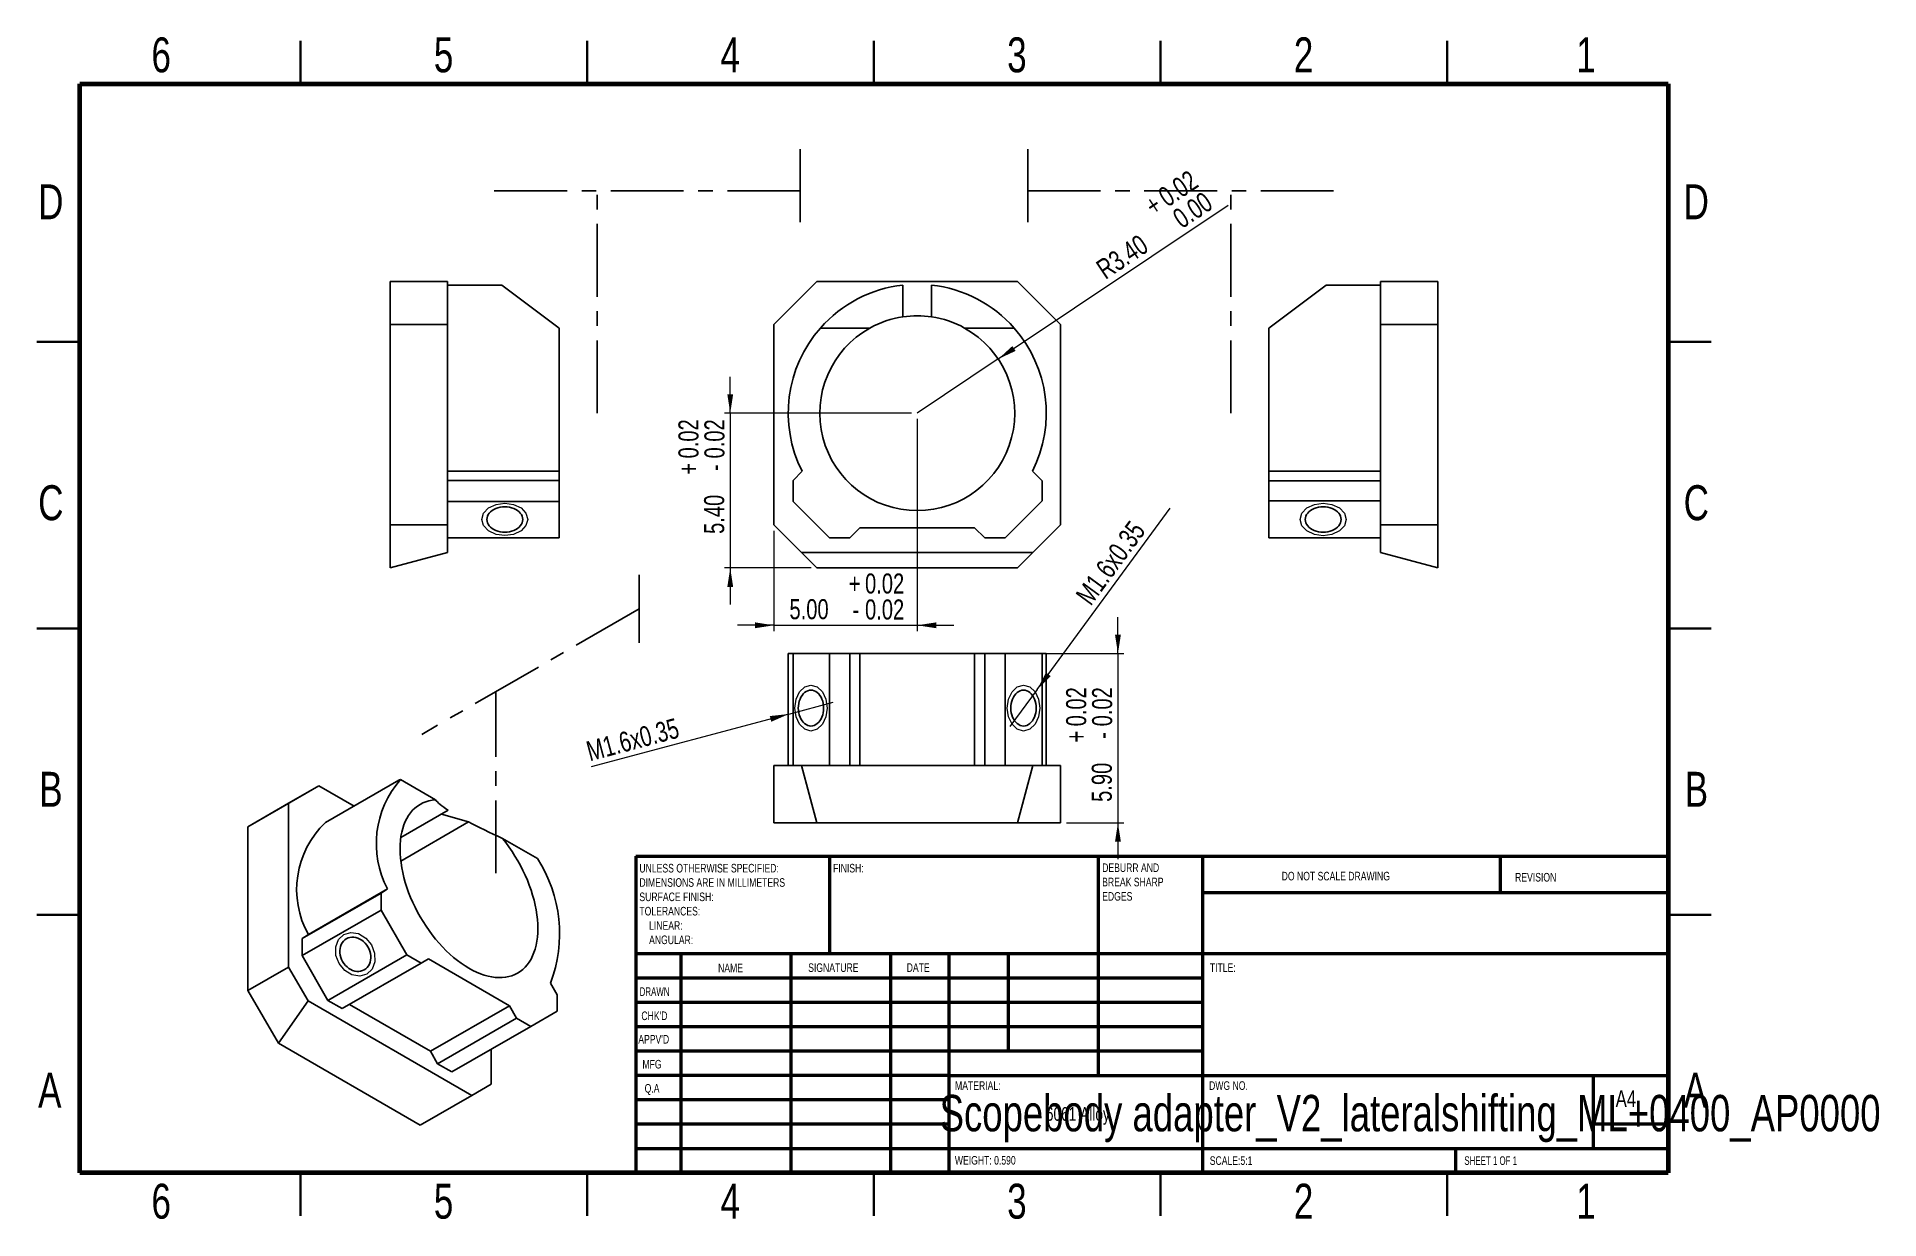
# Model space of a CAD drawing. Header units: millimetres. Extents: x 2 to 324, y 2 to 208.
import ezdxf

# ---------------------------------------------------------------- set-up
doc = ezdxf.new("R2010")
doc.units = ezdxf.units.MM
doc.linetypes.add('CENTERX2', pattern=[20.32, 12.7, -2.54, 2.54, -2.54])
doc.styles.add('SLDTEXTSTYLE0', font='TXT', dxfattribs={"width": 0.75})
doc.styles.add('SLDTEXTSTYLE1', font='TXT', dxfattribs={"width": 0.686449})
doc.styles.add('SLDTEXTSTYLE2', font='TXT', dxfattribs={"width": 0.6875})
doc.dimstyles.new('SLDDIMSTYLE0', dxfattribs={"dimtxt": 3.5, "dimasz": 3.302, "dimexe": 0, "dimexo": 0.0625, "dimgap": 0.875, "dimtad": 1, "dimlfac": 0.2, "dimrnd": 1e-09, "dimzin": 4, "dimdsep": 46, "dimtxsty": 'SLDTEXTSTYLE0', "dimsah": 1, "dimcen": 0.09, "dimadec": 0, "dimazin": 1, "dimtol": 1, "dimtp": 0.02, "dimtm": 0.02, "dimtfac": 1, "dimtmove": 0, "dimatfit": 0, "dimfxl": 0, "dimfrac": 2, "dimtolj": 1, "dimarcsym": 0})
doc.dimstyles.new('SLDDIMSTYLE1', dxfattribs={"dimtxt": 3.5, "dimasz": 3.302, "dimexe": 0, "dimexo": 0.0625, "dimgap": 0.875, "dimtad": 1, "dimlfac": 0.2, "dimrnd": 1e-09, "dimzin": 4, "dimdsep": 46, "dimtxsty": 'SLDTEXTSTYLE0', "dimsah": 1, "dimcen": 0, "dimadec": 0, "dimazin": 1, "dimtol": 1, "dimtp": 0.02, "dimtfac": 1, "dimtofl": 0, "dimtmove": 0, "dimatfit": 3, "dimfxl": 0, "dimfrac": 2, "dimtolj": 1, "dimtzin": 0, "dimarcsym": 0})
doc.dimstyles.new('SLDDIMSTYLE2', dxfattribs={"dimtxt": 3.5, "dimasz": 3.302, "dimexe": 0, "dimexo": 0.0625, "dimgap": 0.875, "dimtad": 1, "dimlfac": 0.2, "dimrnd": 1e-09, "dimzin": 12, "dimdsep": 46, "dimtxsty": 'SLDTEXTSTYLE0', "dimblk1": 'NONE', "dimsah": 1, "dimcen": 0, "dimadec": 0, "dimazin": 3, "dimtfac": 1, "dimtmove": 0, "dimatfit": 3, "dimldrblk": 'NONE', "dimfxl": 0, "dimfrac": 2, "dimtolj": 1, "dimtzin": 12, "dimarcsym": 0})
doc.dimstyles.new('SLDDIMSTYLE3', dxfattribs={"dimtxt": 3.5, "dimasz": 3.302, "dimexe": 0, "dimexo": 0.0625, "dimgap": 0.875, "dimtad": 1, "dimlfac": 0.2, "dimrnd": 1e-09, "dimzin": 12, "dimdsep": 46, "dimtxsty": 'SLDTEXTSTYLE0', "dimblk1": 'NONE', "dimsah": 1, "dimcen": 0, "dimadec": 0, "dimazin": 3, "dimtfac": 1, "dimtmove": 0, "dimatfit": 3, "dimldrblk": 'NONE', "dimfxl": 0, "dimfrac": 2, "dimtolj": 1, "dimtzin": 12, "dimarcsym": 0})

# ---------------------------------------------------------------- blocks, each defined once
blk = doc.blocks.new('SW_NOTE_0')
at = {"color": 0, "linetype": 'Continuous', "lineweight": 0, "char_height": 1.5, "attachment_point": 1, "style": 'SLDTEXTSTYLE0'}
for s, insert in [('UNLESS OTHERWISE SPECIFIED:', (0, 1.93)), ('SURFACE FINISH:', (0, -3.07)), ('DIMENSIONS ARE IN MILLIMETERS', (0, -0.57)), ('TOLERANCES:', (0, -5.57)), ('LINEAR:', (1.69, -8.07)), ('ANGULAR:', (1.69, -10.57))]:
    blk.add_mtext(s, dxfattribs=dict(at, insert=insert))
blk = doc.blocks.new('SW_NOTE_0_1')
at = {"color": 0, "linetype": 'Continuous', "lineweight": 0, "char_height": 1.5, "attachment_point": 1, "style": 'SLDTEXTSTYLE0'}
for s, insert in [('DEBURR AND', (0, 1.93)), ('BREAK SHARP', (0, -0.57)), ('EDGES', (0, -3.07))]:
    blk.add_mtext(s, dxfattribs=dict(at, insert=insert))
blk = doc.blocks.new('_D')
at = {"color": 7, "linetype": 'Continuous', "lineweight": 0}
for p, q in [((123.44, 142.54), (123.44, 148.89)), ((155.06, 142.54), (122.44, 142.54)), ((123.44, 142.54), (123.44, 115.54)), ((137.56, 115.54), (122.44, 115.54)), ((123.44, 115.54), (123.44, 109.19))]:
    blk.add_line(p, q, dxfattribs=at)
at = {"color": 7, "linetype": 'Continuous', "lineweight": 18}
for points in [[(123.44, 142.54), (123.95, 145.84), (122.93, 145.84)], [(123.44, 115.54), (122.93, 112.24), (123.95, 112.24)]]:
    blk.add_solid(points, dxfattribs=at)
at = {"color": 7, "linetype": 'Continuous', "lineweight": 18, "char_height": 3.5, "attachment_point": 1, "rotation": 90, "style": 'SLDTEXTSTYLE0'}
for s, insert in [('0.02', (114.4, 134.65)), ('0.02', (118.93, 134.65)), ('+', (114.4, 131.82)), ('-', (118.93, 132.46)), ('5.40', (118.88, 121.48))]:
    blk.add_mtext(s, dxfattribs=dict(at, insert=insert))
blk = doc.blocks.new('_D_1')
at = {"color": 7, "linetype": 'Continuous', "lineweight": 0}
for p, q in [((156.06, 141.54), (156.06, 104.54)), ((131.06, 122.04), (131.06, 104.54)), ((131.06, 105.54), (124.71, 105.54)), ((131.06, 105.54), (156.06, 105.54)), ((156.06, 105.54), (162.41, 105.54))]:
    blk.add_line(p, q, dxfattribs=at)
at = {"color": 7, "linetype": 'Continuous', "lineweight": 18}
for points in [[(131.06, 105.54), (127.76, 106.05), (127.76, 105.03)], [(156.06, 105.54), (159.36, 105.03), (159.36, 106.05)]]:
    blk.add_solid(points, dxfattribs=at)
at = {"color": 7, "linetype": 'Continuous', "lineweight": 18, "char_height": 3.5, "attachment_point": 1, "style": 'SLDTEXTSTYLE0'}
for s, insert in [('+', (144.12, 114.58)), ('0.02', (146.95, 114.58)), ('5.00', (133.77, 110.1)), ('0.02', (146.95, 110.05)), ('-', (144.76, 110.05))]:
    blk.add_mtext(s, dxfattribs=dict(at, insert=insert))
blk = doc.blocks.new('_D_2')
at = {"color": 7, "linetype": 'Continuous', "lineweight": 0}
for q in [(210.28, 178.84), (156.06, 142.54)]:
    blk.add_line((170.19, 152), q, dxfattribs=at)
at = {"color": 7, "linetype": 'Continuous', "lineweight": 18}
blk.add_solid([(170.19, 152), (173.21, 153.41), (172.65, 154.26)], dxfattribs=at)
at = {"color": 7, "linetype": 'Continuous', "lineweight": 18, "char_height": 3.5, "attachment_point": 1, "rotation": 33.7999, "style": 'SLDTEXTSTYLE0'}
for s, insert in [('0.02', (197.74, 181.3)), ('0.00', (200.26, 177.54)), ('+', (195.39, 179.73)), ('R3.40', (186.93, 168.68))]:
    blk.add_mtext(s, dxfattribs=dict(at, insert=insert))
blk = doc.blocks.new('_D_3')
at = {"color": 7, "linetype": 'Continuous', "lineweight": 0}
for q in [(200.17, 125.96), (172.23, 87.87)]:
    blk.add_line((176.96, 94.32), q, dxfattribs=at)
at = {"color": 7, "linetype": 'Continuous', "lineweight": 18}
blk.add_solid([(176.96, 94.32), (179.32, 96.68), (178.5, 97.28)], dxfattribs=at)
at = {"color": 7, "linetype": 'Continuous', "lineweight": 18, "insert": (183.5, 110.85), "char_height": 3.5, "attachment_point": 1, "rotation": 53.7429, "style": 'SLDTEXTSTYLE0'}
blk.add_mtext('M1.6x0.35', dxfattribs=at)
blk = doc.blocks.new('_None')
blk = doc.blocks.new('_D_4')
at = {"color": 7, "linetype": 'Continuous', "lineweight": 0}
for q in [(99.21, 80.83), (141.39, 92.13)]:
    blk.add_line((133.66, 90.06), q, dxfattribs=at)
at = {"color": 7, "linetype": 'Continuous', "lineweight": 18}
blk.add_solid([(133.66, 90.06), (130.34, 89.7), (130.6, 88.71)], dxfattribs=at)
at = {"color": 7, "linetype": 'Continuous', "lineweight": 18, "insert": (98.05, 85.17), "char_height": 3.5, "attachment_point": 1, "rotation": 15, "style": 'SLDTEXTSTYLE0'}
blk.add_mtext('M1.6x0.35', dxfattribs=at)
blk = doc.blocks.new('_D_5')
at = {"color": 7, "linetype": 'Continuous', "lineweight": 0}
for p, q in [((191.06, 100.59), (191.06, 106.94)), ((174.06, 100.59), (192.06, 100.59)), ((191.06, 100.59), (191.06, 71.09)), ((182.06, 71.09), (192.06, 71.09)), ((191.06, 71.09), (191.06, 64.74))]:
    blk.add_line(p, q, dxfattribs=at)
at = {"color": 7, "linetype": 'Continuous', "lineweight": 18}
for points in [[(191.06, 100.59), (191.57, 103.9), (190.55, 103.9)], [(191.06, 71.09), (190.55, 67.79), (191.57, 67.79)]]:
    blk.add_solid(points, dxfattribs=at)
at = {"color": 7, "linetype": 'Continuous', "lineweight": 18, "char_height": 3.5, "attachment_point": 1, "rotation": 90, "style": 'SLDTEXTSTYLE0'}
for s, insert in [('0.02', (182.02, 87.91)), ('0.02', (186.55, 87.91)), ('+', (182.02, 85.08)), ('-', (186.55, 85.72)), ('5.90', (186.49, 74.73))]:
    blk.add_mtext(s, dxfattribs=dict(at, insert=insert))

msp = doc.modelspace()

# ---------------------------------------------------------------- linework, layer by layer
at = {"color": 7, "linetype": 'Continuous', "lineweight": 35}
for p, q in [((48.5, 200), (48.5, 207.5)), ((98.5, 200), (98.5, 207.5)), ((148.5, 207.5), (148.5, 200)), ((148.5, 200), (148.5, 207.5)), ((198.5, 200), (198.5, 207.5)), ((248.5, 200), (248.5, 207.5)), ((10, 155), (2.5, 155)), ((287, 155), (294.5, 155)), ((2.5, 105), (10, 105)), ((10, 105), (2.5, 105)), ((294.5, 105), (287, 105)), ((287, 105), (294.5, 105)), ((10, 55), (2.5, 55)), ((287, 55), (294.5, 55)), ((48.5, 10), (48.5, 2.5)), ((98.5, 10), (98.5, 2.5)), ((148.5, 2.5), (148.5, 10)), ((148.5, 10), (148.5, 2.5)), ((198.5, 10), (198.5, 2.5)), ((248.5, 10), (248.5, 2.5))]:
    msp.add_line(p, q, dxfattribs=at)
at = {"color": 7, "linetype": 'Continuous', "lineweight": 70}
for p, q in [((10, 10), (10, 200)), ((10, 200), (287, 200)), ((287, 200), (287, 10)), ((287, 10), (10, 10))]:
    msp.add_line(p, q, dxfattribs=at)
at = {"color": 7, "linetype": 'CENTERX2'}
for p, q in [((135.633, 188.589), (135.633, 174.089)), ((175.342, 188.589), (175.342, 174.089)), ((135.633, 181.339), (81.969, 181.339)), ((100.227, 142.539), (100.227, 181.339)), ((175.342, 181.339), (229.006, 181.339)), ((210.748, 142.539), (210.748, 181.339)), ((107.575, 114.34), (107.575, 102.5)), ((107.575, 108.42), (69.629, 86.515)), ((82.539, 62.286), (82.539, 93.968))]:
    msp.add_line(p, q, dxfattribs=at)
at = {"color": 7, "linetype": 'Continuous', "lineweight": 25}
for p, q in [((64.117, 165.539), (74.117, 165.539)), ((64.117, 158.039), (64.117, 165.539)), ((74.117, 165.539), (74.117, 158.039)), ((74.117, 164.9), (83.617, 164.9)), ((83.617, 164.9), (93.617, 157.4)), ((138.559, 165.539), (131.059, 158.039)), ((138.559, 165.539), (173.559, 165.539)), ((153.559, 164.9), (153.559, 159.355)), ((158.559, 159.355), (158.559, 164.9)), ((181.059, 158.039), (173.559, 165.539)), ((217.358, 157.4), (227.358, 164.9)), ((236.858, 164.9), (227.358, 164.9)), ((236.858, 158.039), (236.858, 165.539)), ((236.858, 165.539), (246.858, 165.539)), ((246.858, 165.539), (246.858, 158.039)), ((74.117, 158.039), (64.117, 158.039)), ((64.117, 123.039), (64.117, 158.039)), ((74.117, 123.039), (74.117, 158.039)), ((131.059, 123.039), (131.059, 158.039)), ((181.059, 158.039), (181.059, 123.039)), ((246.858, 158.039), (236.858, 158.039)), ((236.858, 158.039), (236.858, 123.039)), ((246.858, 158.039), (246.858, 123.039)), ((93.617, 157.4), (93.617, 132.432)), ((139.164, 157.4), (147.803, 157.4)), ((164.315, 157.4), (172.953, 157.4)), ((217.358, 132.436), (217.358, 157.4)), ((74.117, 132.432), (93.617, 132.432)), ((93.617, 132.432), (93.617, 130.775)), ((135.957, 132.432), (134.386, 130.775)), ((177.826, 130.772), (176.162, 132.436)), ((217.358, 132.436), (236.858, 132.436)), ((217.358, 130.772), (217.358, 132.436)), ((74.117, 130.775), (93.617, 130.775)), ((93.617, 130.775), (93.617, 127.143)), ((134.386, 130.775), (134.386, 127.143)), ((177.826, 127.236), (177.826, 130.772)), ((217.358, 130.772), (236.858, 130.772)), ((217.358, 127.236), (217.358, 130.772)), ((93.617, 127.143), (74.117, 127.143)), ((93.617, 127.143), (93.617, 120.773)), ((134.386, 127.143), (140.757, 120.773)), ((171.362, 120.772), (177.826, 127.236)), ((236.858, 127.236), (217.358, 127.236)), ((217.358, 120.772), (217.358, 127.236)), ((64.117, 115.539), (64.117, 123.039)), ((64.117, 123.039), (74.117, 123.039)), ((74.117, 123.039), (74.117, 118.219)), ((131.059, 123.039), (135.879, 118.219)), ((144.292, 120.773), (146.059, 122.539)), ((146.059, 122.539), (166.059, 122.539)), ((166.059, 122.539), (167.826, 120.772)), ((176.238, 118.219), (181.059, 123.039)), ((236.858, 123.039), (246.858, 123.039)), ((236.858, 118.219), (236.858, 123.039)), ((246.858, 123.039), (246.858, 115.539)), ((74.117, 120.773), (93.617, 120.773)), ((74.117, 120.772), (93.617, 120.772)), ((93.617, 120.773), (93.617, 120.772)), ((140.757, 120.773), (144.292, 120.773)), ((167.826, 120.772), (171.362, 120.772)), ((217.358, 120.772), (236.858, 120.772)), ((74.117, 118.219), (64.117, 115.539)), ((135.879, 118.219), (176.238, 118.219)), ((135.879, 118.219), (138.559, 115.539)), ((173.559, 115.539), (176.238, 118.219)), ((246.858, 115.539), (236.858, 118.219)), ((173.559, 115.539), (138.559, 115.539)), ((133.559, 100.595), (133.559, 81.095)), ((133.559, 100.595), (134.386, 100.595)), ((134.386, 100.595), (134.386, 81.095)), ((134.386, 100.595), (140.757, 100.595)), ((140.757, 81.095), (140.757, 100.595)), ((140.757, 100.595), (144.292, 100.595)), ((144.292, 100.595), (144.292, 81.095)), ((144.292, 100.595), (146.059, 100.595)), ((146.059, 100.595), (146.059, 81.095)), ((146.059, 100.595), (166.059, 100.595)), ((166.059, 100.595), (166.059, 81.095)), ((166.059, 100.595), (167.826, 100.595)), ((167.826, 81.095), (167.826, 100.595)), ((167.826, 100.595), (171.362, 100.595)), ((171.362, 100.595), (171.362, 81.095)), ((171.362, 100.595), (177.826, 100.595)), ((177.826, 81.095), (177.826, 100.595)), ((177.826, 100.595), (178.559, 100.595)), ((178.559, 81.095), (178.559, 100.595)), ((131.059, 71.095), (131.059, 81.095)), ((131.059, 81.095), (135.879, 81.095)), ((135.879, 81.095), (176.238, 81.095)), ((135.879, 81.095), (138.559, 71.095)), ((173.559, 71.095), (176.238, 81.095)), ((176.238, 81.095), (181.059, 81.095)), ((181.059, 81.095), (181.059, 71.095)), ((44.631, 73.47), (51.702, 77.552)), ((51.702, 77.552), (46.399, 74.489)), ((51.702, 77.552), (57.841, 74.008)), ((65.626, 78.502), (52.827, 71.114)), ((65.919, 78.618), (72.027, 75.092)), ((46.399, 74.489), (39.328, 70.407)), ((46.399, 45.91), (46.399, 74.489)), ((39.328, 70.407), (44.631, 73.47)), ((74.255, 73.275), (65.975, 68.495)), ((65.975, 64.413), (77.79, 71.234)), ((77.79, 71.234), (73.077, 72.595)), ((138.559, 71.095), (131.059, 71.095)), ((173.559, 71.095), (138.559, 71.095)), ((181.059, 71.095), (173.559, 71.095)), ((39.328, 41.828), (39.328, 70.407)), ((83.703, 68.352), (89.811, 64.826)), ((48.752, 50.869), (62.54, 58.829)), ((49.862, 51.58), (63.651, 59.54)), ((63.651, 59.54), (62.54, 58.829)), ((62.54, 58.829), (62.54, 55.863)), ((62.54, 55.863), (48.752, 47.903)), ((62.54, 55.863), (67.045, 48.061)), ((49.862, 51.58), (48.752, 50.869)), ((48.752, 47.903), (48.752, 50.869)), ((39.328, 41.828), (46.399, 45.91)), ((46.399, 45.91), (49.807, 40.006)), ((48.752, 47.903), (53.256, 40.101)), ((53.256, 40.101), (67.045, 48.061)), ((69.545, 46.618), (55.756, 38.658)), ((67.045, 48.061), (69.545, 46.618)), ((69.545, 46.618), (70.794, 47.339)), ((70.794, 47.339), (84.936, 39.175)), ((44.631, 32.643), (39.328, 41.828)), ((93.257, 41.093), (92.081, 43.131)), ((49.807, 40.006), (44.631, 32.643)), ((49.807, 40.006), (78.346, 23.532)), ((55.756, 38.658), (53.256, 40.101)), ((57.006, 39.379), (71.148, 31.215)), ((84.936, 39.175), (71.148, 31.215)), ((84.936, 39.175), (86.186, 37.01)), ((93.257, 38.206), (93.257, 41.093)), ((72.398, 29.05), (86.186, 37.01)), ((88.686, 35.567), (74.898, 27.607)), ((86.186, 37.01), (88.686, 35.567)), ((88.686, 35.567), (93.257, 38.206)), ((69.38, 18.355), (44.631, 32.643)), ((71.148, 31.215), (72.398, 29.05)), ((74.898, 27.607), (72.398, 29.05)), ((81.754, 31.565), (81.754, 25.5)), ((69.38, 18.355), (78.346, 23.532)), ((78.346, 23.532), (81.754, 25.5))]:
    msp.add_line(p, q, dxfattribs=at)
at = {"color": 7, "linetype": 'Continuous', "lineweight": 50}
for p, q in [((107, 65.25), (287, 65.25)), ((107, 65.25), (107, 10)), ((140.8, 48.25), (140.8, 65.25)), ((187.6, 65.25), (187.6, 27)), ((205.8, 65.25), (205.8, 10)), ((257.8, 58.875), (257.8, 65.25)), ((287, 58.875), (205.8, 58.875)), ((287, 48.25), (107, 48.25)), ((114.8, 48.25), (114.8, 10)), ((133.991, 48.25), (133.991, 10)), ((151.399, 48.25), (151.399, 10)), ((161.6, 10), (161.6, 48.25)), ((172, 31.25), (172, 48.25)), ((205.8, 44), (107, 44)), ((205.8, 39.75), (107, 39.75)), ((205.8, 35.5), (107, 35.5)), ((205.8, 31.25), (107, 31.25)), ((161.6, 27), (107, 27)), ((161.6, 27), (287, 27)), ((274, 14.25), (274, 27)), ((161.6, 22.75), (107, 22.75)), ((161.6, 18.5), (107, 18.5)), ((287, 18.5), (274, 18.5)), ((107, 14.25), (287, 14.25)), ((250, 10), (250, 14.25))]:
    msp.add_line(p, q, dxfattribs=at)
at = {"color": 7, "linetype": 'Continuous', "lineweight": 18, "flags": 128}
for points in [[(80.117, 124.005), (80.421, 125.087), (81.289, 126.005), (82.586, 126.618), (84.117, 126.834), (85.648, 126.618), (86.945, 126.005), (87.812, 125.087), (88.117, 124.005), (87.812, 122.923), (86.945, 122.005), (85.648, 121.392), (84.117, 121.177), (82.586, 121.392), (81.289, 122.005), (80.421, 122.923), (80.117, 124.005)], [(230.858, 124.004), (230.553, 122.921), (229.686, 122.004), (228.389, 121.391), (226.858, 121.175), (225.327, 121.391), (224.029, 122.004), (223.162, 122.921), (222.858, 124.004), (223.162, 125.086), (224.029, 126.004), (225.327, 126.617), (226.858, 126.832), (228.389, 126.617), (229.686, 126.004), (230.553, 125.086), (230.858, 124.004)], [(137.524, 87.095), (136.442, 87.399), (135.524, 88.266), (134.911, 89.564), (134.696, 91.095), (134.911, 92.626), (135.524, 93.923), (136.442, 94.79), (137.524, 95.095), (138.607, 94.79), (139.524, 93.923), (140.137, 92.626), (140.353, 91.095), (140.137, 89.564), (139.524, 88.266), (138.607, 87.399), (137.524, 87.095)], [(174.594, 87.095), (173.512, 87.399), (172.594, 88.266), (171.981, 89.564), (171.766, 91.095), (171.981, 92.626), (172.594, 93.923), (173.512, 94.79), (174.594, 95.095), (175.677, 94.79), (176.594, 93.923), (177.207, 92.626), (177.423, 91.095), (177.207, 89.564), (176.594, 88.266), (175.677, 87.399), (174.594, 87.095)], [(55.213, 46.509), (54.663, 47.959), (54.628, 49.436), (55.112, 50.717), (56.042, 51.606), (57.277, 51.967), (58.628, 51.746), (59.89, 50.976), (60.87, 49.774), (61.42, 48.324), (61.456, 46.847), (60.972, 45.566), (60.042, 44.677), (58.807, 44.316), (57.456, 44.537), (56.194, 45.307), (55.213, 46.509)]]:
    msp.add_lwpolyline(points, dxfattribs=at)
at = {"color": 7, "linetype": 'Continuous', "lineweight": 25, "flags": 128}
for points in [[(84.117, 121.795), (84.525, 121.814), (84.926, 121.871), (85.313, 121.964), (85.679, 122.091), (86.019, 122.252), (86.327, 122.443), (86.596, 122.66), (86.823, 122.9), (87.004, 123.159), (87.135, 123.433), (87.215, 123.717), (87.242, 124.005), (87.215, 124.294), (87.135, 124.577), (87.004, 124.851), (86.823, 125.11), (86.596, 125.35), (86.327, 125.568), (86.019, 125.758), (85.679, 125.919), (85.313, 126.047), (84.926, 126.14), (84.525, 126.196), (84.117, 126.215), (83.709, 126.196), (83.308, 126.14), (82.921, 126.047), (82.554, 125.919), (82.215, 125.758), (81.907, 125.568), (81.638, 125.35), (81.411, 125.11), (81.23, 124.851), (81.098, 124.577), (81.019, 124.294), (80.992, 124.005), (81.019, 123.717), (81.098, 123.433), (81.23, 123.159), (81.411, 122.9), (81.638, 122.66), (81.907, 122.443), (82.215, 122.252), (82.554, 122.091), (82.921, 121.964), (83.308, 121.871), (83.709, 121.814), (84.117, 121.795)], [(226.858, 126.214), (226.45, 126.195), (226.049, 126.138), (225.662, 126.045), (225.295, 125.918), (224.955, 125.757), (224.648, 125.566), (224.379, 125.349), (224.152, 125.109), (223.971, 124.849), (223.839, 124.576), (223.76, 124.292), (223.733, 124.004), (223.76, 123.715), (223.839, 123.432), (223.971, 123.158), (224.152, 122.899), (224.379, 122.659), (224.648, 122.441), (224.955, 122.251), (225.295, 122.09), (225.662, 121.962), (226.049, 121.869), (226.45, 121.813), (226.858, 121.794), (227.266, 121.813), (227.667, 121.869), (228.054, 121.962), (228.42, 122.09), (228.76, 122.251), (229.068, 122.441), (229.337, 122.659), (229.564, 122.899), (229.745, 123.158), (229.876, 123.432), (229.956, 123.715), (229.983, 124.004), (229.956, 124.292), (229.876, 124.576), (229.745, 124.849), (229.564, 125.109), (229.337, 125.349), (229.068, 125.566), (228.76, 125.757), (228.42, 125.918), (228.054, 126.045), (227.667, 126.138), (227.266, 126.195), (226.858, 126.214)], [(139.734, 91.095), (139.715, 91.503), (139.659, 91.904), (139.566, 92.291), (139.438, 92.657), (139.277, 92.997), (139.087, 93.305), (138.869, 93.574), (138.629, 93.801), (138.37, 93.982), (138.096, 94.113), (137.813, 94.193), (137.524, 94.22), (137.236, 94.193), (136.952, 94.113), (136.679, 93.982), (136.419, 93.801), (136.179, 93.574), (135.962, 93.305), (135.771, 92.997), (135.611, 92.657), (135.483, 92.291), (135.39, 91.904), (135.333, 91.503), (135.315, 91.095), (135.333, 90.687), (135.39, 90.286), (135.483, 89.899), (135.611, 89.532), (135.771, 89.193), (135.962, 88.885), (136.179, 88.616), (136.419, 88.389), (136.679, 88.208), (136.952, 88.076), (137.236, 87.997), (137.524, 87.97), (137.813, 87.997), (138.096, 88.076), (138.37, 88.208), (138.629, 88.389), (138.869, 88.616), (139.087, 88.885), (139.277, 89.193), (139.438, 89.532), (139.566, 89.899), (139.659, 90.286), (139.715, 90.687), (139.734, 91.095)], [(176.804, 91.095), (176.785, 91.503), (176.729, 91.904), (176.636, 92.291), (176.508, 92.657), (176.347, 92.997), (176.157, 93.305), (175.939, 93.574), (175.699, 93.801), (175.44, 93.982), (175.166, 94.113), (174.883, 94.193), (174.594, 94.22), (174.306, 94.193), (174.022, 94.113), (173.749, 93.982), (173.489, 93.801), (173.249, 93.574), (173.032, 93.305), (172.841, 92.997), (172.68, 92.657), (172.553, 92.291), (172.46, 91.904), (172.403, 91.503), (172.384, 91.095), (172.403, 90.687), (172.46, 90.286), (172.553, 89.899), (172.68, 89.532), (172.841, 89.193), (173.032, 88.885), (173.249, 88.616), (173.489, 88.389), (173.749, 88.208), (174.022, 88.076), (174.306, 87.997), (174.594, 87.97), (174.883, 87.997), (175.166, 88.076), (175.44, 88.208), (175.699, 88.389), (175.939, 88.616), (176.157, 88.885), (176.347, 89.193), (176.508, 89.532), (176.636, 89.899), (176.729, 90.286), (176.785, 90.687), (176.804, 91.095)], [(83.703, 68.352), (84.282, 67.621), (84.842, 66.864), (85.379, 66.085), (85.893, 65.285), (86.382, 64.467), (86.844, 63.634), (87.277, 62.789), (87.681, 61.933), (88.055, 61.07), (88.396, 60.202), (88.704, 59.332), (88.978, 58.463), (89.218, 57.598), (89.421, 56.739), (89.589, 55.888), (89.719, 55.05), (89.812, 54.226), (89.868, 53.418), (89.886, 52.63), (89.866, 51.864), (89.809, 51.122), (89.714, 50.406), (89.582, 49.72), (89.413, 49.064), (89.207, 48.442), (88.966, 47.854), (88.691, 47.304), (88.381, 46.792), (88.038, 46.32), (87.663, 45.89), (87.258, 45.502), (86.823, 45.16), (86.36, 44.862), (85.87, 44.611), (85.355, 44.406), (84.816, 44.25), (84.256, 44.141), (83.675, 44.081), (83.077, 44.07), (82.462, 44.108), (81.832, 44.194), (81.19, 44.329), (80.538, 44.511), (79.877, 44.741), (79.21, 45.017), (78.539, 45.339), (77.865, 45.706), (77.192, 46.117), (76.52, 46.57), (75.853, 47.064), (75.192, 47.597), (74.54, 48.168), (73.898, 48.774), (73.269, 49.415), (72.654, 50.087), (72.055, 50.79), (71.474, 51.52), (70.914, 52.275), (70.376, 53.054), (69.861, 53.853), (69.371, 54.669), (68.908, 55.502), (68.472, 56.347), (68.067, 57.202), (67.692, 58.065), (67.349, 58.933), (67.04, 59.803), (66.764, 60.672), (66.523, 61.537), (66.318, 62.397), (66.149, 63.247), (66.017, 64.087), (65.922, 64.912), (65.864, 65.72), (65.844, 66.509), (65.862, 67.276), (65.918, 68.019), (66.011, 68.736), (66.142, 69.424), (66.309, 70.081), (66.513, 70.705), (66.752, 71.294), (67.026, 71.847), (67.334, 72.361), (67.675, 72.834), (68.049, 73.267), (68.453, 73.656), (68.887, 74.001), (69.348, 74.3), (69.837, 74.554), (70.351, 74.76), (70.888, 74.919), (71.448, 75.03), (72.027, 75.092)], [(59.604, 45.435), (59.879, 45.625), (60.123, 45.858), (60.331, 46.129), (60.5, 46.436), (60.627, 46.771), (60.709, 47.13), (60.746, 47.506), (60.737, 47.893), (60.681, 48.284), (60.581, 48.673), (60.437, 49.053), (60.252, 49.417), (60.029, 49.759), (59.772, 50.074), (59.485, 50.356), (59.174, 50.599), (58.844, 50.801), (58.5, 50.957), (58.147, 51.065), (57.794, 51.123), (57.444, 51.13), (57.105, 51.086), (56.781, 50.991), (56.479, 50.848), (56.204, 50.658), (55.961, 50.425), (55.753, 50.154), (55.584, 49.847), (55.457, 49.512), (55.375, 49.153), (55.338, 48.777), (55.347, 48.39), (55.402, 47.999), (55.503, 47.61), (55.647, 47.23), (55.832, 46.866), (56.055, 46.524), (56.312, 46.209), (56.598, 45.927), (56.909, 45.684), (57.24, 45.482), (57.584, 45.326), (57.936, 45.218), (58.29, 45.16), (58.64, 45.153), (58.979, 45.197), (59.303, 45.292), (59.604, 45.435)]]:
    msp.add_lwpolyline(points, dxfattribs=at)
at = {"color": 7, "linetype": 'Continuous', "lineweight": 25}
for centre, radius, start, end in [((156.059, 142.539), 22.5, 96.37937, 138.66392), ((156.059, 142.539), 22.5, 41.33608, 83.62063), ((156.059, 142.539), 17, 98.45652, 119.05456), ((156.059, 142.539), 17, 81.54348, 98.45652), ((156.059, 142.539), 17, 60.94544, 81.54348), ((156.059, 142.539), 22.5, 138.66392, 206.69384), ((156.059, 142.539), 17, 119.05456, 60.94544), ((156.059, 142.539), 22.5, 333.31673, 41.33608), ((78.691, 67.426), 16.982, 138.77096, 207.6683), ((63.908, 59.44), 16.095, 133.50688, 209.23031), ((69.632, 51.749), 24.046, 338.99902, 32.94562)]:
    msp.add_arc(centre, radius, start, end, dxfattribs=at)
for major_axis, start_param, end_param in [((26.486, -10.575), 2.9835094, 3.0475381), ((20.012, -7.99), 3.3257572, 3.6852609), ((20.012, -7.99), 3.9804491, 4.3399528)]:
    msp.add_ellipse((91.876, 67.676), major_axis=major_axis, ratio=0.119714, start_param=start_param, end_param=end_param, dxfattribs=at)

# ---------------------------------------------------------------- block references
at = {"color": 7, "linetype": 'Continuous', "lineweight": 0}
for name, p in [('SW_NOTE_0', (107.594, 61.987)), ('SW_NOTE_0_1', (188.309, 62.069))]:
    msp.add_blockref(name, p, dxfattribs=at)

# ---------------------------------------------------------------- texts
for s, insert, char_height, attachment_point, style in [('6', (24.189, 208.114), 6.096, 2, 'SLDTEXTSTYLE0'), ('5', (73.439, 208.114), 6.096, 2, 'SLDTEXTSTYLE0'), ('4', (123.439, 208.114), 6.096, 2, 'SLDTEXTSTYLE0'), ('3', (173.439, 208.114), 6.096, 2, 'SLDTEXTSTYLE0'), ('2', (223.439, 208.114), 6.096, 2, 'SLDTEXTSTYLE0'), ('1', (272.689, 208.114), 6.096, 2, 'SLDTEXTSTYLE0'), ('D', (4.93, 182.476), 6.096, 2, 'SLDTEXTSTYLE0'), ('D', (291.93, 182.476), 6.096, 2, 'SLDTEXTSTYLE0'), ('C', (4.937, 129.976), 6.096, 2, 'SLDTEXTSTYLE0'), ('C', (291.937, 129.976), 6.096, 2, 'SLDTEXTSTYLE0'), ('B', (4.953, 79.976), 6.096, 2, 'SLDTEXTSTYLE0'), ('B', (291.953, 79.976), 6.096, 2, 'SLDTEXTSTYLE0'), ('FINISH:', (141.371, 63.919), 1.5, 1, 'SLDTEXTSTYLE0'), ('DO NOT SCALE DRAWING', (219.615, 62.533), 1.5, 1, 'SLDTEXTSTYLE0'), ('REVISION', (260.328, 62.335), 1.5, 1, 'SLDTEXTSTYLE0'), ('NAME', (121.322, 46.501), 1.5, 1, 'SLDTEXTSTYLE0'), ('SIGNATURE', (137.034, 46.562), 1.5, 1, 'SLDTEXTSTYLE0'), ('DATE', (154.215, 46.576), 1.5, 1, 'SLDTEXTSTYLE0'), ('TITLE:', (207.09, 46.576), 1.5, 1, 'SLDTEXTSTYLE0'), ('DRAWN', (107.643, 42.385), 1.5, 1, 'SLDTEXTSTYLE1'), ("CHK'D", (107.939, 38.162), 1.5, 1, 'SLDTEXTSTYLE0'), ("APPV'D", (107.402, 34.066), 1.5, 1, 'SLDTEXTSTYLE0'), ('MFG', (108.124, 29.716), 1.5, 1, 'SLDTEXTSTYLE0'), ('A', (4.757, 27.476), 6.096, 2, 'SLDTEXTSTYLE0'), ('MATERIAL:', (162.646, 25.986), 1.5, 1, 'SLDTEXTSTYLE0'), ('DWG NO.', (206.953, 25.986), 1.5, 1, 'SLDTEXTSTYLE0'), ('A', (291.757, 27.476), 6.096, 2, 'SLDTEXTSTYLE0'), ('Q.A', (108.509, 25.505), 1.5, 1, 'SLDTEXTSTYLE0'), ('Scopebody adapter_V2_lateralshifting_ML+0400_AP0000', (242.019, 23.607), 6.35, 2, 'SLDTEXTSTYLE0'), ('A4', (277.871, 24.406), 2.9104, 1, 'SLDTEXTSTYLE0'), ('6061 Alloy', (184.065, 21.486), 2.3813, 2, 'SLDTEXTSTYLE0'), ('WEIGHT: 0.590', (162.618, 12.949), 1.4986, 1, 'SLDTEXTSTYLE0'), ('SCALE:5:1', (207.074, 12.9), 1.5, 1, 'SLDTEXTSTYLE0'), ('SHEET 1 OF 1', (251.478, 12.9), 1.5, 1, 'SLDTEXTSTYLE2'), ('6', (24.189, 8.114), 6.096, 2, 'SLDTEXTSTYLE0'), ('5', (73.439, 8.114), 6.096, 2, 'SLDTEXTSTYLE0'), ('4', (123.439, 8.114), 6.096, 2, 'SLDTEXTSTYLE0'), ('3', (173.439, 8.114), 6.096, 2, 'SLDTEXTSTYLE0'), ('2', (223.439, 8.114), 6.096, 2, 'SLDTEXTSTYLE0'), ('1', (272.689, 8.114), 6.096, 2, 'SLDTEXTSTYLE0')]:
    msp.add_mtext(s, dxfattribs=dict(at, insert=insert, char_height=char_height, attachment_point=attachment_point, style=style))

# ---------------------------------------------------------------- dimensions: what is measured, and where the dimension line sits
at = {"color": 7, "linetype": 'Continuous', "lineweight": 18}
dim = msp.add_radius_dim(center=(156.059, 142.539), mpoint=(170.185, 151.996), dimstyle='SLDDIMSTYLE1', dxfattribs=at)
dim.commit()
dim.dimension.update_dxf_attribs({"geometry": '_D_2', "text_midpoint": (200.033, 171.977), "dimtype": 164})
for base, p1, p2, picture, middle in [((123.442, 115.539), (156.059, 142.539), (138.559, 115.539), '_D', (123.442, 132.588)), ((191.059, 71.095), (173.059, 100.595), (181.059, 71.095), '_D_5', (191.059, 85.845))]:
    dim = msp.add_linear_dim(base=base, p1=p1, p2=p2, angle=90, dimstyle='SLDDIMSTYLE0', dxfattribs=at)
    dim.commit()
    dim.dimension.update_dxf_attribs({"geometry": picture, "text_midpoint": middle, "dimtype": 160})
dim = msp.add_linear_dim(base=(156.059, 105.539), p1=(131.059, 123.039), p2=(156.059, 142.539), dimstyle='SLDDIMSTYLE0', dxfattribs=at)
dim.commit()
dim.dimension.update_dxf_attribs({"geometry": '_D_1', "text_midpoint": (144.886, 105.539), "dimtype": 160})
for p1, p2, dimstyle, picture, middle in [((172.228, 87.869), (176.96, 94.32), 'SLDDIMSTYLE2', '_D_3', (193.716, 117.168)), ((141.388, 92.13), (133.661, 90.06), 'SLDDIMSTYLE3', '_D_4', (109.729, 83.647))]:
    dim = msp.add_diameter_dim_2p(p1=p1, p2=p2, text='M1.6x0.35', dimstyle=dimstyle, override={"dimpost": '<>'}, dxfattribs=at)
    dim.commit()
    dim.dimension.update_dxf_attribs({"geometry": picture, "text_midpoint": middle, "dimtype": 163})

doc.saveas('drawing.dxf')
